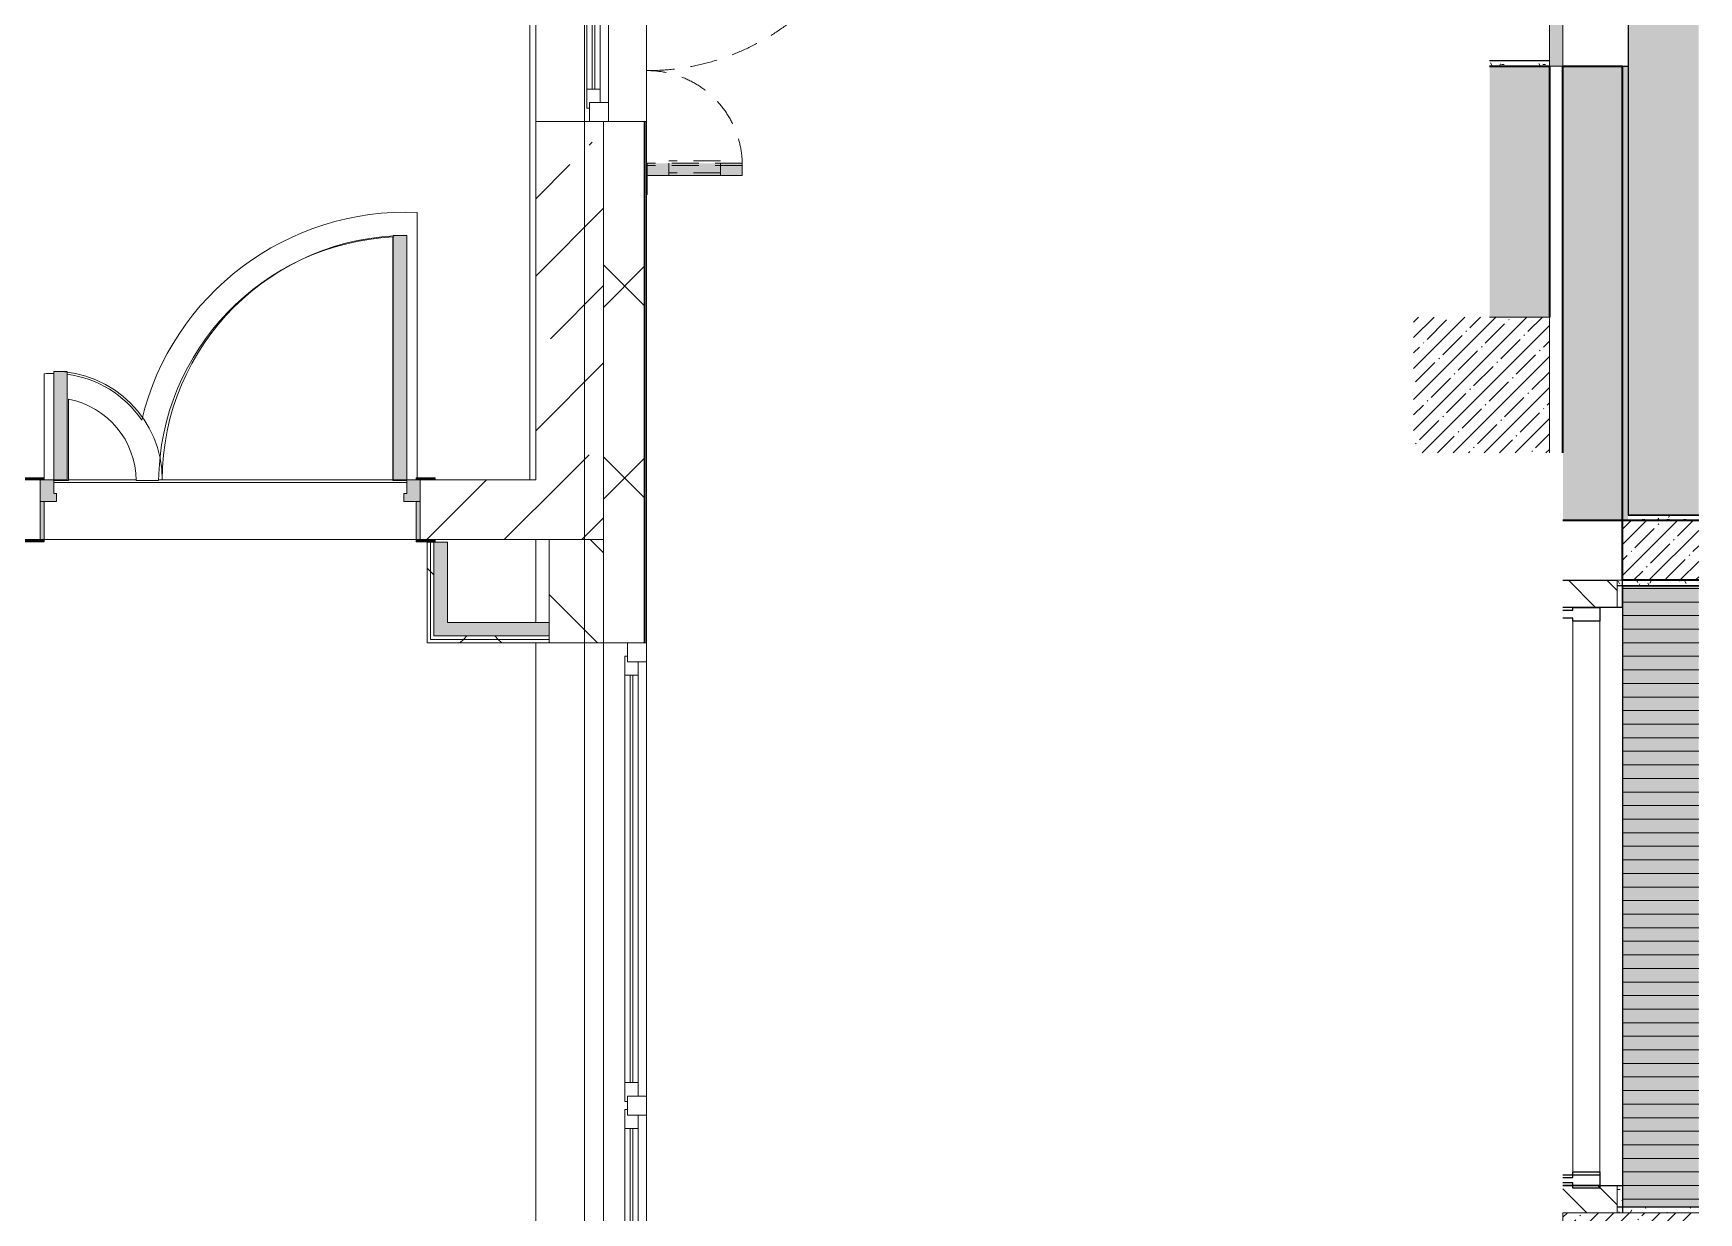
# Model space of a CAD drawing. Header units: millimetres. Extents: x -2911 to 191903, y -8553 to 29000.
# Drawn here: x 182900 to 189033, y 7900 to 12246 of the extents above; entities that cross this region are included whole.
import ezdxf

# ---------------------------------------------------------------- set-up
doc = ezdxf.new("R2010")
doc.units = ezdxf.units.MM
doc.linetypes.add('200_ШТРИХ__ш1_п0_6_', pattern=[160, 100, -60])
doc.linetypes.add('Осевая', pattern=[3175, 635, -476.25, 1587.5, -476.25])
for name, color, linetype, lineweight in [('A-CLNG', 7, 'Continuous', 9), ('A-CLNG-PATT', 7, 'Continuous', 9), ('A-DETL', 7, 'Continuous', 9), ('A-DETL-MBND', 7, '200_ШТРИХ__ш1_п0_6_', 9), ('A-GLAZ-1', 7, 'Continuous', 5), ('A-GLAZ-CWMG', 7, 'Continuous', 9), ('A-GLAZ-CWMG-1', 7, 'Continuous', 25), ('A-WALL', 7, 'Continuous', 9), ('A-WALL-4', 7, 'Continuous', 5), ('I-WALL', 7, 'Continuous', 9), ('I-WALL-3', 7, 'Continuous', 5), ('S-COLS', 7, 'Continuous', 9), ('Оси', 7, 'Continuous', 9), ('Оси-2', 7, 'Осевая', 9)]:
    doc.layers.add(name, color=color, linetype=linetype, lineweight=lineweight)
for name, color, linetype, lineweight, true_color in [('A-DETL-GENF-1', 1, 'Continuous', 9, 0xff0000), ('A-DOOR-1', 7, 'Continuous', 5, 0xaaaaaa), ('A-DOOR-2', 7, 'Continuous', 5, 0xe2e2e2), ('A-DOOR-FRAM-1', 7, 'Continuous', 5, 0xe2e2e2), ('A-DOOR-FRAM-2', 7, 'Continuous', 5, 0xaaaaaa), ('A-FLOR-3', 7, 'Continuous', 5, 0xaaaaaa), ('A-WALL-1', 7, 'Continuous', 25, 0x3c3c3c), ('A-WALL-2', 7, 'Continuous', 35, 0x3c3c3c), ('A-WALL-FNSH-2', 7, 'Continuous', 13, 0x3c3c3c), ('I-WALL-2', 7, 'Continuous', 9, 0xe7e7e7), ('S-COLS-3', 9, 'Continuous', 9, 0x808080), ('S-COLS-4', 7, 'Continuous', 9, 0x3c3c3c)]:
    doc.layers.add(name, color=color, linetype=linetype, lineweight=lineweight, true_color=true_color)
pattern_1 = [(45, (59919.87, 0), (-285.1231, 285.1231), []), (45, (60205, 0), (-285.1231, 285.1231), [504.031, -100.806, 16.764, -84.042])]
pattern_2 = [(45, (59919.9, 0), (-530.33, 530.33), []), (135, (59919.9, 0), (-530.33, -530.33), [])]
pattern_3 = [(45, (149992.89, 0), (-57.02463, 57.02463), []), (45, (150049.91, 0), (-57.02463, 57.02463), [100.806, -20.161, 3.353, -16.808])]
pattern_4 = [(0, (149992.887, 0), (121.92, 30.48), [10.058, -81.382, 10.058, -81.382, -487.68]), (0, (149992.887, 0), (121.92, 30.48), [-182.88, 10.058, -172.822, 10.058, -81.382, -213.36]), (0, (149992.887, 0), (121.92, 30.48), [-457.2, 10.058, -50.902, 10.058, -142.342]), (120, (150038.607, 15.24), (-87.356454, 90.345817), [10.058, -81.382, 10.058, -81.382, -487.68]), (120, (150038.607, 15.24), (-87.356454, 90.345817), [-182.88, 10.058, -172.822, 10.058, -81.382, -213.36]), (120, (150038.607, 15.24), (-87.356454, 90.345817), [-457.2, 10.058, -50.902, 10.058, -142.342]), (240, (150053.847, 76.2), (-34.563546, -120.825817), [10.058, -81.382, 10.058, -81.382, -487.68]), (240, (150053.847, 76.2), (-34.563546, -120.825817), [-182.88, 10.058, -172.822, 10.058, -81.382, -213.36]), (240, (150053.847, 76.2), (-34.563546, -120.825817), [-457.2, 10.058, -50.902, 10.058, -142.342])]

# ---------------------------------------------------------------- blocks, each defined once
blk = doc.blocks.new('110_Дверь_СКБ_2Ст - Д-5_п_ Из игровой в коридор-32679362-2_5_1_птичка')
at = {"layer": 'A-DOOR-2'}
for points in [[(612.5, 110), (662.5, 110), (662.5, 1010), (612.5, 1010), (612.5, 152.6)], [(-587.5, 110), (-587.5, 510), (-637.5, 510), (-637.5, 110)], [(712.5, -110), (712.5, 30), (697.5, 30), (697.5, -110)]]:
    blk.add_hatch(color=256, dxfattribs=at).paths.add_polyline_path(points)
h = blk.add_hatch(color=256, dxfattribs=at)
h.paths.add_polyline_path([(652.5, 30), (712.5, 30), (712.5, 110), (662.5, 110), (662.5, 60), (652.5, 60)])
h.paths.add_polyline_path([(-687.5, 30), (-627.5, 30), (-627.5, 60), (-637.5, 60), (-637.5, 110), (-687.5, 110)])
at = {"layer": 'A-DOOR-FRAM-1'}
for points in [[(-672.5, 110), (-672.5, 118), (-742.5, 118), (-742.5, 110)], [(767.5, 110), (767.5, 118), (697.5, 118), (697.5, 110)], [(-672.5, -110), (-672.5, 30), (-687.5, 30), (-687.5, -110)], [(-672.5, -118), (-672.5, -110), (-742.5, -110), (-742.5, -118)], [(767.5, -118), (767.5, -110), (697.5, -110), (697.5, -118)]]:
    blk.add_hatch(color=256, dxfattribs=at).paths.add_polyline_path(points)
at = {"layer": 'A-DOOR-1'}
for p, q in [((662.5, 1010), (612.5, 1010)), ((612.5, 1010), (612.5, 110)), ((662.5, 110), (662.5, 1010)), ((-637.5, 510), (-637.5, 110)), ((-587.5, 510), (-637.5, 510)), ((-587.5, 110), (-587.5, 510)), ((-637.5, 110), (-587.5, 110)), ((612.5, 110), (662.5, 110))]:
    blk.add_line(p, q, dxfattribs=at)
for centre, radius, start, end in [((662.5, 110), 900, 90, 180), ((-637.5, 110), 400, 360, 90)]:
    blk.add_arc(centre, radius, start, end, dxfattribs=at)
at = {"layer": 'A-DOOR-FRAM-2'}
for p, q in [((-672.5, 118), (-742.5, 118)), ((-742.5, 118), (-742.5, 110)), ((-742.5, 110), (-672.5, 110)), ((-637.5, 110), (-687.5, 110)), ((-687.5, 110), (-687.5, 30)), ((-672.5, 110), (-672.5, 118)), ((-637.5, 60), (-637.5, 110)), ((662.5, 110), (662.5, 60)), ((712.5, 110), (662.5, 110)), ((767.5, 118), (697.5, 118)), ((697.5, 118), (697.5, 110)), ((697.5, 110), (767.5, 110)), ((712.5, 30), (712.5, 110)), ((767.5, 110), (767.5, 118)), ((-687.5, 30), (-627.5, 30)), ((-672.5, 30), (-687.5, 30)), ((-687.5, 30), (-687.5, -110)), ((-672.5, -110), (-672.5, 30)), ((-627.5, 60), (-637.5, 60)), ((-627.5, 30), (-627.5, 60)), ((662.5, 60), (652.5, 60)), ((652.5, 60), (652.5, 30)), ((652.5, 30), (712.5, 30)), ((712.5, 30), (697.5, 30)), ((697.5, 30), (697.5, -110)), ((712.5, -110), (712.5, 30)), ((-672.5, -110), (-742.5, -110)), ((-742.5, -110), (-742.5, -118)), ((-742.5, -118), (-672.5, -118)), ((-687.5, -110), (-672.5, -110)), ((-672.5, -118), (-672.5, -110)), ((697.5, -110), (712.5, -110)), ((767.5, -110), (697.5, -110)), ((697.5, -110), (697.5, -118)), ((697.5, -118), (767.5, -118)), ((767.5, -118), (767.5, -110))]:
    blk.add_line(p, q, dxfattribs=at)
blk = doc.blocks.new('120_Окно_СКБ_1Ст - 120_Окно_СКБ_1Ст 1200х2500_h_ с форточкой2-24160662-2_5_1_птичка')
at = {"layer": 'A-GLAZ-1'}
for p, q in [((-600, -127), (-600, -57)), ((-600, -57), (-530, -57)), ((600, -57), (-600, -57)), ((-530, -57), (-530, -127)), ((530, -127), (530, -57)), ((530, -57), (600, -57)), ((600, -57), (600, -127)), ((530, -87), (-530, -87)), ((-530, -87), (-530, -127)), ((-480, -137), (-480, -87)), ((-480, -107), (480, -107)), ((480, -117), (-480, -117)), ((480, -137), (480, -87)), ((530, -127), (530, -87)), ((-530, -127), (-600, -127)), ((-600, -127), (-550, -127)), ((-530, -127), (-550, -127)), ((-550, -127), (-550, -137)), ((-550, -137), (550, -137)), ((550, -137), (-550, -137)), ((600, -127), (530, -127)), ((550, -127), (530, -127)), ((550, -127), (600, -127)), ((550, -137), (550, -127))]:
    blk.add_line(p, q, dxfattribs=at)
blk = doc.blocks.new('120_Окно_СКБ_2Ст_Фрамуга сверху - 120_Окно_СКБ_2Ст_2300х2500_h_ ДОО-22877051-2_5_1_птичка')
at = {"layer": 'A-GLAZ-1'}
for p, q in [((-1150, 13), (-1150, 83)), ((-1150, 83), (-1080, 83)), ((1150, 83), (-1150, 83)), ((-1080, 83), (-1080, 13)), ((-1080, 83), (1080, 83)), ((520, 13), (520, 83)), ((520, 83), (590, 83)), ((590, 83), (590, 13)), ((1080, 13), (1080, 83)), ((1080, 83), (1150, 83)), ((1150, 83), (1150, 13)), ((-1080, 13), (-1150, 13)), ((-1150, 13), (-1100, 13)), ((-1080, 13), (-1100, 13)), ((-1100, 13), (-1100, 3)), ((-1100, 3), (540, 3)), ((540, 3), (-1100, 3)), ((520, 53), (-1080, 53)), ((-1080, 53), (-1080, 13)), ((-1030, 3), (-1030, 53)), ((-1030, 33), (470, 33)), ((470, 23), (-1030, 23)), ((470, 3), (470, 53)), ((520, 13), (520, 53)), ((590, 13), (520, 13)), ((540, 13), (520, 13)), ((540, 13), (570, 13)), ((540, 13), (570, 13)), ((540, 3), (540, 13)), ((590, 13), (570, 13)), ((570, 13), (570, 3)), ((570, 3), (1100, 3)), ((1100, 3), (570, 3)), ((1080, 53), (590, 53)), ((590, 53), (590, 13)), ((640, 3), (640, 53)), ((640, 33), (1030, 33)), ((1030, 23), (640, 23)), ((1030, 3), (1030, 53)), ((1080, 13), (1080, 53)), ((1150, 13), (1080, 13)), ((1100, 13), (1080, 13)), ((1100, 13), (1150, 13)), ((1100, 3), (1100, 13))]:
    blk.add_line(p, q, dxfattribs=at)
blk = doc.blocks.new('Дверь_Витражная_СКБ_2Ст - ВН-6-31912847-2_5_1_птичка')
at = {"layer": 'A-DETL-MBND'}
for points in [[(-643, -370), (-598, -370), (-598, -20), (-643, -20)], [(562, -884), (607, -884), (607, -20), (562, -20)]]:
    blk.add_hatch(color=256, dxfattribs=at).paths.add_polyline_path(points)
for p, q in [((-607, -20), (-715, -20)), ((-715, -20), (-607, -20)), ((-598, -20), (-643, -20)), ((-643, -370), (-643, -20)), ((-598, -20), (-643, -20)), ((-643, -20), (-643, -370)), ((-607, -370), (-607, -20)), ((-598, -370), (-598, -20)), ((-598, -370), (-598, -20)), ((562, -20), (607, -20)), ((562, -884), (562, -20)), ((562, -20), (562, -884)), ((607, -20), (562, -20)), ((607, -884), (607, -20)), ((607, -884), (607, -20)), ((607, -20), (715, -20)), ((607, -20), (715, -20)), ((607, -884), (607, -20)), ((-643, -100), (-598, -100)), ((-633, -290), (-633, -100)), ((-589, -290), (-589, -100)), ((553, -804), (553, -100)), ((607, -100), (562, -100)), ((597, -804), (597, -100)), ((-643, -290), (-598, -290)), ((-643, -370), (-598, -370)), ((-643, -370), (-598, -370)), ((607, -804), (562, -804)), ((607, -884), (562, -884)), ((562, -884), (607, -884))]:
    blk.add_line(p, q, dxfattribs=at)
for centre, radius, start, end in [((-607, -20), 350, 270, 0), ((607, -20), 864, 180, 270)]:
    blk.add_arc(centre, radius, start, end, dxfattribs=at)
blk = doc.blocks.new('BSC_Колонна _Прямоугольная - 500х500-23286270-Этаж 02 1-12')
at = {"layer": 'S-COLS-3'}
h = blk.add_hatch(dxfattribs=at)
h.set_pattern_fill('FP_197', color=256, style=0, pattern_type=2)
h.set_pattern_definition([(45, (-38790, -7650), (-57.02463, 57.02463), []), (45, (-38732.975, -7650), (-57.02463, 57.02463), [100.806, -20.161, 3.353, -16.808])])
h.paths.add_polyline_path([(-250, -250), (250, -250), (250, 250), (-250, 250), (-250, -72.4)])
at = {"layer": 'S-COLS-4'}
for p, q in [((-250, 250), (250, 250)), ((-250, -250), (-250, 250)), ((250, -250), (-250, -250))]:
    blk.add_line(p, q, dxfattribs=at)
blk = doc.blocks.new('BSC_Колонна _Прямоугольная - 500х500-V211-Этаж 02 1-12')
at = {"layer": 'S-COLS-3'}
h = blk.add_hatch(dxfattribs=at)
h.set_pattern_fill('FP_201', color=256, style=0, pattern_type=2)
h.set_pattern_definition([(45, (-38240, -10950), (-57.02463, 57.02463), []), (45, (-38182.975, -10950), (-57.02463, 57.02463), [100.806, -20.161, 3.353, -16.808])])
h.paths.add_polyline_path([(-219.4, -250), (250, -250), (250, 250), (-250, 250), (-250, -250)])
at = {"layer": 'S-COLS-4'}
for p, q in [((30, 250), (250, 250)), ((250, 250), (250, -250))]:
    blk.add_line(p, q, dxfattribs=at)
blk = doc.blocks.new('Прямоугольный импост - Импост структурный с накладкой - 160мм Темный-31239214-Этаж 02 1-12')
at = {"layer": 'A-GLAZ-CWMG-1'}
for p, q in [((-40, -40), (-50, -40)), ((-50, -40), (-50, -140)), ((-40, -4), (-40, -40)), ((-10, -40), (-10, -4)), ((0, -40), (-10, -40)), ((0, -140), (0, -40)), ((-50, -140), (0, -140))]:
    blk.add_line(p, q, dxfattribs=at)
blk = doc.blocks.new('Прямоугольный импост - Импост структурный с накладкой - 160мм Темный-31915521-Этаж 02 1-12')
at = {"layer": 'A-GLAZ-CWMG-1'}
for p, q in [((-15, -40), (-25, -40)), ((-25, -40), (-25, -140)), ((-15, -4), (-15, -40)), ((15, -40), (15, -4)), ((25, -40), (15, -40)), ((25, -140), (25, -40)), ((-25, -140), (25, -140))]:
    blk.add_line(p, q, dxfattribs=at)
blk = doc.blocks.new('Прямоугольный импост - Импост структурный с накладкой - 160мм Темный-31239248-Этаж 02 1-12')
at = {"layer": 'A-GLAZ-CWMG-1'}
for p, q in [((-50, -140), (-50, -40)), ((-50, -40), (-40, -40)), ((-40, -40), (-40, -4)), ((-10, -4), (-10, -40)), ((-10, -40), (0, -40)), ((0, -40), (0, -140)), ((0, -140), (-50, -140))]:
    blk.add_line(p, q, dxfattribs=at)
blk = doc.blocks.new('Прямоугольный импост - Импост структурный с накладкой - 160мм Темный-32258447-Этаж 02 1-12')
at = {"layer": 'A-GLAZ-CWMG'}
for p, q in [((38576, 10080), (38576, 8050)), ((38676, 10080), (38676, 8050))]:
    blk.add_line(p, q, dxfattribs=at)

msp = doc.modelspace()

# ---------------------------------------------------------------- hatches: boundary and pattern name
at = {"layer": 'A-CLNG-PATT'}
for points in [[(189032.9, 10470), (189032.9, 14960), (188773.9, 14959), (188773.9, 10470)], [(188753.9, 7921), (189032.9, 7921), (189032.9, 10209), (188753.9, 10209), (188753.9, 7959.1)]]:
    msp.add_hatch(color=256, dxfattribs=at).paths.add_polyline_path(points)
h = msp.add_hatch(dxfattribs=at)
h.set_pattern_fill('FP_202', color=256, style=0, pattern_type=2)
h.set_pattern_definition([(0, (207102.887, 9800), (0, -50), [])])
h.paths.add_polyline_path([(188753.9, 7921), (189032.9, 7921), (189032.9, 10209), (188753.9, 10209), (188753.9, 7959.1)])
at = {"layer": 'A-DETL-GENF-1'}
msp.add_hatch(color=256, dxfattribs=at).paths.add_polyline_path([(188532.9, 12125), (188532.9, 13525), (188482.9, 13525), (188482.9, 12125)])
at = {"layer": 'A-WALL-4'}
h = msp.add_hatch(dxfattribs=at)
h.set_pattern_fill('FP_76', color=256, style=0, pattern_type=2)
h.set_pattern_definition([(45, (59919.87, 0), (-353.5534, 353.5534), []), (135, (59919.87, 0), (-353.5534, -353.5534), [])])
h.paths.add_polyline_path([(184999.9, -250), (185149.9, -250), (185149.9, 7700), (184999.9, 7700), (184999.9, -100)])
h.paths.add_polyline_path([(185149.9, 10000), (185149.9, 11920), (184999.9, 11920), (184999.9, 10000)])
h.paths.add_polyline_path([(185149.9, 13120), (185149.9, 21400), (184999.9, 21400), (184999.9, 13120)])
h = msp.add_hatch(dxfattribs=at)
h.set_pattern_fill('FP_86', color=256, style=0, pattern_type=2)
h.set_pattern_definition([(135, (59919.87, 0), (-176.7767, -176.7767), [])])
h.paths.add_polyline_path([(184919.4, 10000), (184999.9, 10000), (184999.9, 10380), (184799.9, 10380), (184799.9, 10000)])
at = {"layer": 'I-WALL'}
h = msp.add_hatch(dxfattribs=at)
h.set_pattern_fill('FP_11', color=256, style=0, pattern_type=2)
h.set_pattern_definition(pattern_3)
h.paths.add_polyline_path([(188262.9, 11200), (188482.9, 11200), (188482.9, 12125), (188262.9, 12125), (188262.9, 11773.2)])
h.paths.add_polyline_path([(188482.9, 13525), (188482.9, 21575), (188262.9, 21575), (188262.9, 13525)])
h.paths.add_polyline_path([(188262.9, 22975), (188482.9, 22975), (188482.9, 23400), (188262.9, 23400), (188262.9, 23004)])
h = msp.add_hatch(dxfattribs=at)
h.set_pattern_fill('FP_11', color=256, style=0, pattern_type=2)
h.set_pattern_definition(pattern_3)
h.paths.add_polyline_path([(188532.9, 10450), (188752.9, 10450), (188752.9, 12125), (188532.9, 12125), (188532.9, 10680)])
h.paths.add_polyline_path([(188532.9, 13525), (188752.9, 13525), (188752.9, 21575), (188532.9, 21575), (188532.9, 14824.5)])
h.paths.add_polyline_path([(188752.9, 22975), (188752.9, 23420.3), (188532.9, 23420.3), (188532.9, 22975)])
h = msp.add_hatch(dxfattribs=at)
h.set_pattern_fill('FP_40', color=256, style=0, pattern_type=2)
h.set_pattern_definition(pattern_4)
h.paths.add_polyline_path([(188752.9, 10450), (188772.9, 10450), (188772.9, 12125), (188752.9, 12125), (188752.9, 11010.4)])
h.paths.add_polyline_path([(188752.9, 13525), (188772.9, 13525), (188772.9, 14960), (188752.9, 14960), (188752.9, 14824.5)])
h = msp.add_hatch(dxfattribs=at)
h.set_pattern_fill('FP_40', color=256, style=0, pattern_type=2)
h.set_pattern_definition(pattern_4)
h.paths.add_polyline_path([(188482.9, 12125), (188482.9, 12145), (188262.9, 12145), (188262.9, 12125)])
h = msp.add_hatch(dxfattribs=at)
h.set_pattern_fill('FP_11', color=256, style=0, pattern_type=2)
h.set_pattern_definition(pattern_3)
h.paths.add_polyline_path([(189032.9, 10230), (189032.9, 10450), (188752.9, 10450), (188752.9, 10230)])
h = msp.add_hatch(dxfattribs=at)
h.set_pattern_fill('FP_40', color=256, style=0, pattern_type=2)
h.set_pattern_definition(pattern_4)
h.paths.add_polyline_path([(188772.9, 10450), (189032.9, 10450), (189032.9, 10470), (188772.9, 10470)])
h = msp.add_hatch(dxfattribs=at)
h.set_pattern_fill('FP_8', color=256, style=0, pattern_type=2)
h.set_pattern_definition([(135, (149992.89, 0), (-70.71068, -70.71068), [])])
h.paths.add_polyline_path([(188575.4, 7900), (188732.9, 7900), (188732.9, 8000), (188532.9, 8000), (188532.9, 7900)])
h.paths.add_polyline_path([(188575.4, 10130), (188732.9, 10130), (188732.9, 10230), (188532.9, 10230), (188532.9, 10130)])
h = msp.add_hatch(dxfattribs=at)
h.set_pattern_fill('FP_40', color=256, style=0, pattern_type=2)
h.set_pattern_definition(pattern_4)
h.paths.add_polyline_path([(188732.9, 10210), (189032.9, 10210), (189032.9, 10230), (188732.9, 10230)])
h = msp.add_hatch(dxfattribs=at)
h.set_pattern_fill('FP_40', color=256, style=0, pattern_type=2)
h.set_pattern_definition(pattern_4)
h.paths.add_polyline_path([(188752.9, 7900), (188752.9, 8000), (188732.9, 8000), (188732.9, 7900)])
h.paths.add_polyline_path([(188732.9, 10130), (188752.9, 10130), (188752.9, 10230), (188732.9, 10230), (188732.9, 10210)])
h = msp.add_hatch(dxfattribs=at)
h.set_pattern_fill('FP_40', color=256, style=0, pattern_type=2)
h.set_pattern_definition(pattern_4)
h.paths.add_polyline_path([(188732.9, 7900), (189032.9, 7900), (189032.9, 7920), (188732.9, 7920)])
at = {"layer": 'I-WALL-2'}
for points in [[(184424.9, 10025), (184424.9, 10370), (184374.9, 10370), (184374.9, 10025)], [(184424.9, 10025), (184799.9, 10025), (184799.9, 10075), (184424.9, 10075), (184424.9, 10064.1)]]:
    msp.add_hatch(color=256, dxfattribs=at).paths.add_polyline_path(points)
at = {"layer": 'I-WALL-3'}
h = msp.add_hatch(dxfattribs=at)
h.set_pattern_fill('FP_84', color=256, style=0, pattern_type=2)
h.set_pattern_definition(pattern_1)
h.paths.add_polyline_path([(184919.4, 10600), (184999.9, 10600), (184999.9, 11920), (184749.9, 11920), (184749.9, 10600)])
h.paths.add_polyline_path([(184999.9, 13120), (184999.9, 21400), (184749.9, 21400), (184749.9, 13120), (184919.4, 13120)])
h = msp.add_hatch(dxfattribs=at)
h.set_pattern_fill('FP_84', color=256, style=0, pattern_type=2)
h.set_pattern_definition(pattern_1)
h.paths.add_polyline_path([(181129.9, 10380), (182924.9, 10380), (182924.9, 10600), (181129.9, 10600), (181129.9, 10400)])
h.paths.add_polyline_path([(184999.9, 10380), (184999.9, 10600), (184324.9, 10600), (184324.9, 10380), (184919.4, 10380)])
h = msp.add_hatch(dxfattribs=at)
h.set_pattern_fill('FP_188', color=256, style=0, pattern_type=2)
h.set_pattern_definition(pattern_2)
h.paths.add_polyline_path([(184362.4, 10000), (184362.4, 10370), (184349.9, 10370), (184349.9, 10000)])
h = msp.add_hatch(dxfattribs=at)
h.set_pattern_fill('FP_188', color=256, style=0, pattern_type=2)
h.set_pattern_definition(pattern_2)
h.paths.add_polyline_path([(184374.9, 10012.5), (184374.9, 10370), (184362.4, 10370), (184362.4, 10012.5)])
h = msp.add_hatch(dxfattribs=at)
h.set_pattern_fill('FP_188', color=256, style=0, pattern_type=2)
h.set_pattern_definition(pattern_2)
h.paths.add_polyline_path([(184362.4, 10000), (184799.9, 10000), (184799.9, 10012.5), (184362.4, 10012.5)])
h = msp.add_hatch(dxfattribs=at)
h.set_pattern_fill('FP_188', color=256, style=0, pattern_type=2)
h.set_pattern_definition(pattern_2)
h.paths.add_polyline_path([(184799.9, 10012.5), (184799.9, 10025), (184374.9, 10025), (184374.9, 10012.5), (184424.9, 10012.5)])

# ---------------------------------------------------------------- linework, layer by layer
at = {"layer": 'A-CLNG'}
for p, q in [((188773.9, 12125), (188773.9, 14960)), ((188753.9, 8000), (188753.9, 10130))]:
    msp.add_line(p, q, dxfattribs=at)
at = {"layer": 'A-DETL'}
for p, q in [((188482.9, 13525), (188482.9, 12125)), ((188532.9, 12125), (188532.9, 13525)), ((188482.9, 12125), (188532.9, 12125))]:
    msp.add_line(p, q, dxfattribs=at)
at = {"layer": 'A-FLOR-3'}
for p, q in [((184728.9, 10600), (184728.9, 13450)), ((184313.7, 10608), (184313.7, 11585.5)), ((184223.7, 11495.1), (184223.7, 10597.4)), ((182939.6, 10990.9), (182939.6, 10608)), ((183029.6, 10597.4), (183029.6, 10897.1)), ((182974.9, 10597.4), (183029.6, 10597.4)), ((182974.9, 10590), (184274.9, 10590)), ((183278.2, 10597.4), (183361.3, 10597.4)), ((184223.7, 10597.4), (184274.9, 10597.4))]:
    msp.add_line(p, q, dxfattribs=at)
for centre, radius, start, end in [((184271.2, 10586.4), 1000, 87.56236, 166.45029), ((184271.2, 10586.4), 910, 92.99005, 179.3074), ((182973.2, 10597.4), 395, 89.75521, 94.87345), ((182973.2, 10597.4), 395, 34.42231, 82.4559), ((182973.2, 10597.4), 305, 360, 79.33549)]:
    msp.add_arc(centre, radius, start, end, dxfattribs=at)
at = {"layer": 'A-WALL'}
for p, q in [((184999.9, 11920), (184999.9, 10600)), ((185149.9, 10000), (185149.9, 11920)), ((185152.9, 10000), (185152.9, 11920)), ((184362.4, 10012.5), (184362.4, 10370)), ((184374.9, 10025), (184374.9, 10370)), ((184999.9, 10380), (184799.9, 10380)), ((184999.9, 10380), (184999.9, 10000)), ((188732.9, 10230), (188752.9, 10230)), ((188732.9, 10210), (188732.9, 10130)), ((184799.9, 10012.5), (184362.4, 10012.5)), ((184799.9, 10025), (184374.9, 10025)), ((188732.9, 8000), (188732.9, 7900))]:
    msp.add_line(p, q, dxfattribs=at)
at = {"layer": 'A-WALL-1'}
for p, q in [((188262.9, 12145), (188482.9, 12145)), ((188752.9, 12125), (188772.9, 12125)), ((188772.9, 12125), (188772.9, 10470)), ((188772.9, 10470), (189032.9, 10470)), ((188532.9, 10230), (188732.9, 10230)), ((189032.9, 10210), (188732.9, 10210)), ((188752.9, 10230), (189032.9, 10230)), ((188752.9, 10130), (188752.9, 10230)), ((188752.9, 10130), (188532.9, 10130)), ((188532.9, 8000), (188752.9, 8000)), ((188752.9, 8000), (188752.9, 7900)), ((189032.9, 7920), (188732.9, 7920))]:
    msp.add_line(p, q, dxfattribs=at)
at = {"layer": 'A-WALL-2'}
for p, q in [((188262.9, 12125), (188482.9, 12125)), ((188482.9, 12125), (188482.9, 11200)), ((188532.9, 10700), (188532.9, 12125)), ((188532.9, 12125), (188752.9, 12125)), ((188752.9, 10230), (188752.9, 12125)), ((188752.9, 10450), (188532.9, 10450)), ((189032.9, 10450), (188752.9, 10450)), ((189032.9, 10230), (188752.9, 10230))]:
    msp.add_line(p, q, dxfattribs=at)
at = {"layer": 'A-WALL-4'}
for p, q in [((185157.9, -258), (185157.9, 21558)), ((185157.9, 11920), (184999.9, 11920)), ((184999.9, 10600), (184999.9, 10380)), ((184799.9, 10380), (184799.9, 10075)), ((184799.9, 10000), (185157.9, 10000))]:
    msp.add_line(p, q, dxfattribs=at)
at = {"layer": 'A-WALL-FNSH-2'}
for p, q in [((188262.9, 12145), (188262.9, 12145)), ((188482.9, 12144), (188262.9, 12144)), ((188772.9, 12125), (188773.9, 12125)), ((188773.9, 12125), (188773.9, 10470)), ((188772.9, 10471), (189032.9, 10471)), ((189032.9, 10209), (188753.9, 10209)), ((188753.9, 10209), (188753.9, 10130)), ((188753.9, 10130), (188752.9, 10130)), ((188752.9, 8000), (188753.9, 8000)), ((188753.9, 8000), (188753.9, 7921)), ((188753.9, 7921), (189032.9, 7921))]:
    msp.add_line(p, q, dxfattribs=at)
at = {"layer": 'I-WALL'}
for p, q in [((188772.9, 12125), (188772.9, 13525)), ((188732.9, 10230), (188752.9, 10230)), ((188732.9, 10210), (188732.9, 10230)), ((188752.9, 8000), (188752.9, 10130))]:
    msp.add_line(p, q, dxfattribs=at)
at = {"layer": 'I-WALL-3'}
for p, q in [((184749.9, 18412.5), (184749.9, 10600)), ((184999.9, 11920), (184749.9, 11920)), ((183029.6, 10600), (183277.9, 10600)), ((183361.4, 10600), (184223.7, 10600)), ((184749.9, 10600), (184379.9, 10600)), ((184309.9, 10380), (182939.9, 10380)), ((184349.9, 10370), (184349.9, 10000)), ((184424.9, 10370), (184349.9, 10370)), ((184379.9, 10380), (184799.9, 10380)), ((184424.9, 10075), (184424.9, 10370)), ((184749.9, 10075), (184749.9, 10380)), ((184799.9, 10075), (184424.9, 10075)), ((184799.9, 10000), (184799.9, 10075)), ((184349.9, 10000), (184799.9, 10000)), ((184749.9, 10000), (184749.9, 150)), ((184999.9, -100), (184999.9, 10000))]:
    msp.add_line(p, q, dxfattribs=at)
at = {"layer": 'Оси'}
for p, q in [((184929.9, 10029.8), (184929.9, 21915.1)), ((184929.9, -1906.3), (184929.9, 9979))]:
    msp.add_line(p, q, dxfattribs=at)
at = {"layer": 'Оси-2'}
msp.add_line((184929.9, 9979), (184929.9, 10029.8), dxfattribs=at)

# ---------------------------------------------------------------- block references
at = {"layer": 'A-DETL-MBND', "rotation": 89.99999999999957}
msp.add_blockref('Дверь_Витражная_СКБ_2Ст - ВН-6-31912847-2_5_1_птичка', (185140.9, 12365), dxfattribs=at)
at = {"layer": 'A-DOOR-1'}
msp.add_blockref('110_Дверь_СКБ_2Ст - Д-5_п_ Из игровой в коридор-32679362-2_5_1_птичка', (183612.4, 10490), dxfattribs=at)
at = {"layer": 'A-GLAZ-1', "rotation": 269.9999999999999}
for name, p in [('120_Окно_СКБ_1Ст - 120_Окно_СКБ_1Ст 1200х2500_h_ с форточкой2-24160662-2_5_1_птичка', (185074.9, 12520)), ('120_Окно_СКБ_2Ст_Фрамуга сверху - 120_Окно_СКБ_2Ст_2300х2500_h_ ДОО-22877051-2_5_1_птичка', (185074.9, 8850))]:
    msp.add_blockref(name, p, dxfattribs=at)
at = {"layer": 'A-GLAZ-CWMG', "rotation": 89.99999999999993}
msp.add_blockref('Прямоугольный импост - Импост структурный с накладкой - 160мм Темный-31239248-Этаж 02 1-12', (188528.9, 10130), dxfattribs=at)
at = {"layer": 'A-GLAZ-CWMG'}
msp.add_blockref('Прямоугольный импост - Импост структурный с накладкой - 160мм Темный-32258447-Этаж 02 1-12', (149992.9, 0), dxfattribs=at)
at = {"layer": 'A-GLAZ-CWMG', "extrusion": (0, 0, -1), "rotation": 270.0000000000001}
for name, p in [('Прямоугольный импост - Импост структурный с накладкой - 160мм Темный-31239214-Этаж 02 1-12', (-188528.9, 8000)), ('Прямоугольный импост - Импост структурный с накладкой - 160мм Темный-31915521-Этаж 02 1-12', (-188528.9, 8015))]:
    msp.add_blockref(name, p, dxfattribs=at)
at = {"layer": 'S-COLS'}
for name, p in [('BSC_Колонна _Прямоугольная - 500х500-V211-Этаж 02 1-12', (188232.9, 10950)), ('BSC_Колонна _Прямоугольная - 500х500-23286270-Этаж 02 1-12', (188782.9, 7650))]:
    msp.add_blockref(name, p, dxfattribs=at)

doc.saveas('drawing.dxf')
